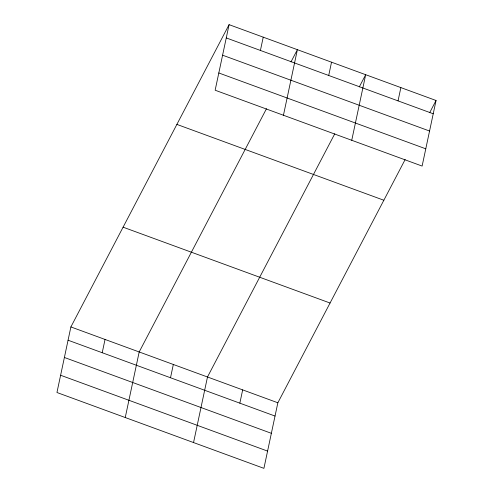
<?xml version="1.0" encoding="UTF-8"?>
<svg xmlns="http://www.w3.org/2000/svg" width="493" height="493" viewBox="0 0 493 493"><rect width="100%" height="100%" fill="white"/><g stroke="black" fill="none" stroke-linecap="round" stroke-linejoin="round"><path stroke-width="0.74" d="M229.085 24.65L215.145 90.225L422.113 166.067L436.052 100.492L229.085 24.65L70.887 326.933L56.948 392.508L263.915 468.35L277.855 402.775L405.154 159.529M102.217 352.729L105.04 339.449M125.247 417.534L139.186 351.959L266.485 108.713M170.51 377.755L173.339 364.475M260.409 50.446L263.237 37.166M193.546 442.566L207.485 376.985L334.784 133.745M283.444 115.257L297.384 49.676L290.993 61.89M239.844 403.163L242.667 389.883M328.708 75.472L331.53 62.192M351.743 140.283L365.683 74.708L359.292 86.922M398.042 100.88L400.864 87.6M429.656 112.706L436.052 100.492M226.262 37.93L433.23 113.772M222.596 55.191L429.557 131.027M218.812 72.97L425.779 148.812M176.882 124.402L383.844 200.244M123.096 227.181L330.057 303.022M70.887 326.933L277.855 402.775M68.065 340.213L275.032 416.055M64.398 357.474L271.36 433.31M60.621 375.253L267.582 451.095"/></g></svg>
